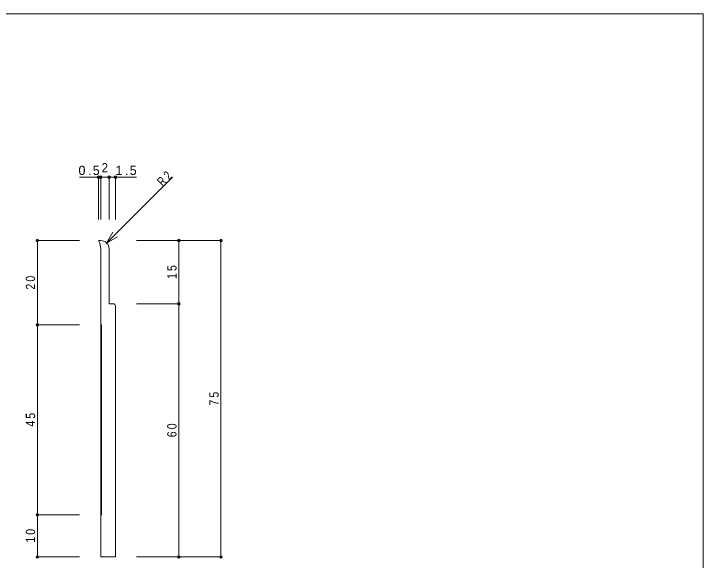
# Model space of a CAD drawing. Units: millimetres at full size, sheet at 1:1; some dimension numbers follow another scale. Extents: x -141 to 141, y -98 to 98.
# Drawn here: x -22.3 to 141, y -32 to 97.5 of the extents above; entities that cross this region are included whole.
import ezdxf
from ezdxf.enums import TextEntityAlignment as Align

# ---------------------------------------------------------------- set-up
doc = ezdxf.new("R2010")
doc.units = ezdxf.units.MM
doc.header["$PDMODE"] = 32
doc.header["$PDSIZE"] = 0.6
for name, color, linetype, lineweight in [('0-0_ＫＢ製品', 2, 'Continuous', 9), ('0-3_寸法', 4, 'Continuous', 9), ('0-4_引出線字', 4, 'Continuous', 9), ('F-0_図面枠', 5, 'Continuous', 9)]:
    doc.layers.add(name, color=color, linetype=linetype, lineweight=lineweight)
doc.styles.add('HGｺﾞｼｯｸM', font='')
doc.styles.get('HGｺﾞｼｯｸM').set_extended_font_data('HGｺﾞｼｯｸM')

msp = doc.modelspace()

# ---------------------------------------------------------------- linework, layer by layer
at = {"layer": '0-0_ＫＢ製品'}
for p, q in [((-2.25, 43.75), (-1.75, 43.75)), ((-1.75, -31.25), (-1.75, 41.664)), ((0.25, 28.75), (0.25, 41.749)), ((1.25, 28.75), (0.25, 28.75)), ((1.75, 28.25), (1.75, -31.25)), ((1.75, -31.25), (-1.75, -31.25))]:
    msp.add_line(p, q, dxfattribs=at)
at = {"layer": '0-0_ＫＢ製品', "color": 7}
for p, q in [((-1.55, 23.75), (-1.75, 23.75)), ((-1.55, -21.25), (-1.55, 23.75)), ((-1.55, -21.25), (-1.75, -21.25))]:
    msp.add_line(p, q, dxfattribs=at)
at = {"layer": '0-0_ＫＢ製品'}
for centre, radius, start, end in [((-6.35, 41.664), 4.6, 0, 26.96239), ((-1.75, 41.75), 2, 359.97639, 90), ((1.25, 28.25), 0.5, 0, 90)]:
    msp.add_arc(centre, radius, start, end, dxfattribs=at)
at = {"layer": '0-3_寸法'}
for p, q in [((-1.75, 58.75), (-6.75, 58.75)), ((-2.25, 58.75), (-2.25, 48.75)), ((0.25, 58.75), (-1.75, 58.75)), ((-1.75, 58.75), (-1.75, 48.75)), ((0.25, 58.75), (0.25, 48.75)), ((6.75, 58.75), (0.25, 58.75)), ((1.75, 58.75), (1.75, 48.75)), ((-16.75, 43.75), (-16.75, 23.75)), ((-16.75, 43.75), (-6.75, 43.75)), ((16.75, 43.75), (6.75, 43.75)), ((16.75, 43.75), (16.75, 28.75)), ((26.75, 43.75), (16.75, 43.75)), ((26.75, 43.75), (26.75, -31.25)), ((16.75, 28.75), (6.75, 28.75)), ((16.75, 28.75), (16.75, -31.25)), ((-16.75, 23.75), (-6.75, 23.75)), ((-16.75, 23.75), (-16.75, -21.25)), ((-16.75, -21.25), (-6.75, -21.25)), ((-16.75, -21.25), (-16.75, -31.25)), ((-16.75, -31.25), (-6.75, -31.25)), ((16.75, -31.25), (6.75, -31.25)), ((26.75, -31.25), (16.75, -31.25))]:
    msp.add_line(p, q, dxfattribs=at)
for p in [(-2.25, 58.75), (-1.75, 58.75), (0.25, 58.75), (1.75, 58.75), (-16.75, 43.75), (16.75, 43.75), (26.75, 43.75), (16.75, 28.75), (-16.75, 23.75), (-16.75, -21.25), (-16.75, -31.25), (16.75, -31.25), (26.75, -31.25)]:
    msp.add_point(p, dxfattribs=at)
at = {"layer": '0-4_引出線字'}
for q in [(15.25, 58.75), (1.164, 45.762), (2.262, 44.664)]:
    msp.add_line((-0.336, 43.164), q, dxfattribs=at)
at = {"layer": 'F-0_図面枠'}
for p, q in [((-141, 97.5), (141, 97.5)), ((141, 97.5), (141, -97.5))]:
    msp.add_line(p, q, dxfattribs=at)

# ---------------------------------------------------------------- texts
at = {"layer": '0-3_寸法', "color": 7, "style": 'HGｺﾞｼｯｸM', "width": 0.9}
msp.add_text('2', height=2.199, dxfattribs=at).set_placement((-1.5, 59.25), align=Align.BOTTOM_LEFT)
at = {"layer": '0-3_寸法', "color": 7, "char_height": 2.199, "attachment_point": 7, "style": 'HGｺﾞｼｯｸM'}
for s, insert in [('\\T1.38;0.5', (-7, 59.25)), ('\\T1.38;1.5', (1.75, 59.25))]:
    msp.add_mtext(s, dxfattribs=dict(at, insert=insert))
at = {"layer": '0-3_寸法', "color": 7, "char_height": 2.199, "attachment_point": 7, "rotation": 90, "style": 'HGｺﾞｼｯｸM'}
for s, insert in [('\\T1.36;\\W0.85;15', (16.25, 34.625)), ('\\T1.36;\\W0.85;20', (-17.25, 32.125)), ('\\T1.36;\\W0.85;75', (26.25, 4.625)), ('\\T1.36;\\W0.85;45', (-17.25, -0.375)), ('\\T1.36;\\W0.85;60', (16.25, -2.875)), ('\\T1.36;\\W0.85;10', (-17.25, -27.875))]:
    msp.add_mtext(s, dxfattribs=dict(at, insert=insert))
at = {"layer": '0-4_引出線字', "color": 7, "insert": (12.952, 56.452), "char_height": 2.199, "attachment_point": 7, "rotation": 45, "style": 'HGｺﾞｼｯｸM'}
msp.add_mtext('\\T1.36;\\W0.75;R2', dxfattribs=at)

doc.saveas('drawing.dxf')
